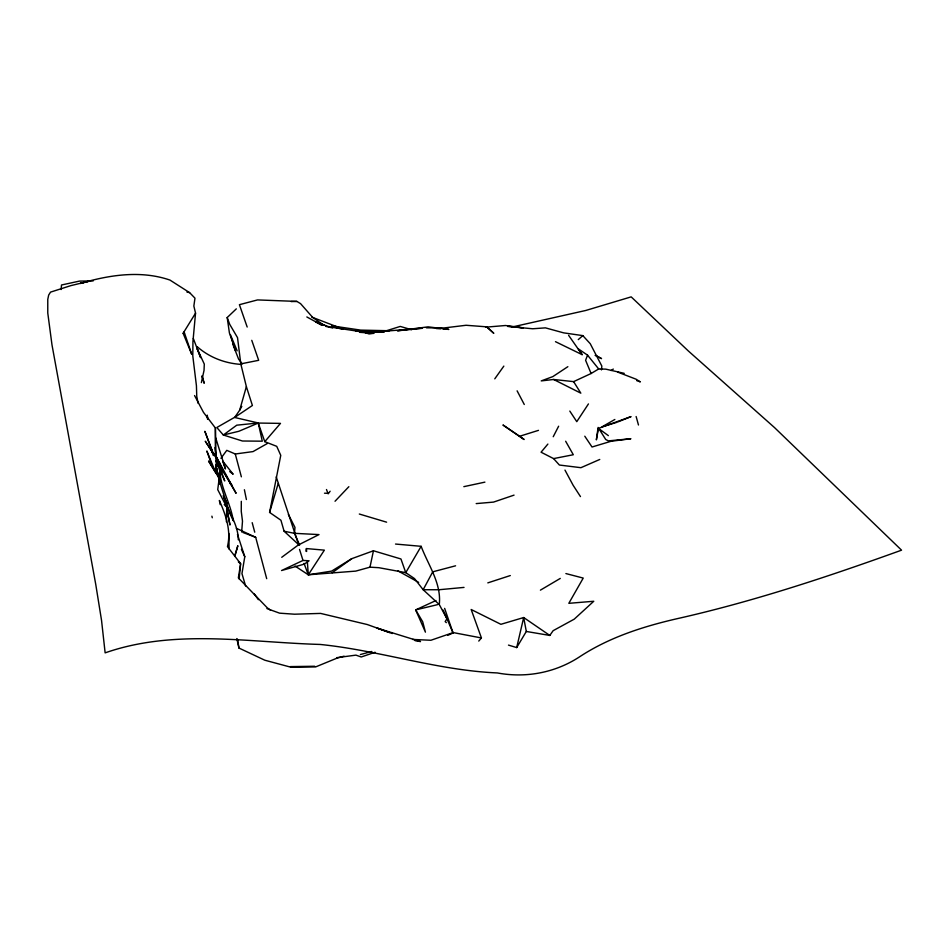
<?xml version="1.0" encoding="UTF-8"?>
<svg xmlns="http://www.w3.org/2000/svg" width="949" height="949" viewBox="0 0 949 949"><rect width="100%" height="100%" fill="white"/><g stroke="black" fill="none" stroke-linecap="round" stroke-linejoin="round"><path stroke-width="1.42" d="M241.307 501.309L241.26 511.357L242.493 521.191L241.663 531.998M215.399 427.999L215.637 457.276L215.399 427.999L203.513 412.4L194.557 395.531M219.492 477.549L219.634 471.653L219.8 484.18M212.362 466.647L206.835 451L216.17 473.622L208.566 461.024L219.255 477.999L217.724 489.637L226.752 507.098L226.384 521.772M61.116 289.528L61.507 284.997L79.443 281.106L93.132 280.94M512.152 327.002L585.758 310.477L631.18 296.871L688.393 351.023L774.526 427.596L901.55 550.171C829.212 576.268 756.045 600.646 681.014 617.811C645.166 625.806 609.649 636.838 578.807 657.325C554.596 672.888 525.556 678.227 497.3 672.936C437.098 670.326 379.742 650.492 320.121 644.442C248.555 642.426 174.545 628.606 105.137 652.865L101.543 620.397L95.73 584.276L51.981 344.843L47.77 312.992L47.77 299.398L48.684 295.044L50.534 292.126L70.867 285.625L89.787 281.034L80.297 283.466C109.325 274.973 140.677 270.038 169.942 280.062L189.598 292.624L194.972 298.164L193.857 306.041L195.541 313.17L192.944 341.533L192.789 355.899L196.431 385.769L196.751 396.302L198.139 403.349M239.136 578.902L240.631 563.682L227.452 546.648C231.366 530.645 225.743 514.975 219.373 500.479L220.204 504.643M601.441 369.896L601.832 366.065L590.242 343.704L582.805 335.614L563.659 332.862L545.426 327.856L532.697 328.769L516.102 327.203M305.993 551.262L306.42 548.569L324.368 550.147L308.306 574.786L295.02 566.043M237.475 534.417L244.783 556.719L241.959 573.611L245.601 586.019M276.218 476.884L298.65 544.643L284.107 531.226L280.928 520.242L269.599 512.424L280.762 455.354L276.728 446.338L264.771 441.665L258.258 423.052L280.477 423.384L264.771 441.665M618.096 421.831L631.049 416.599L598.463 428.402L596.363 439.873L598.107 427.441L605.735 439.517L608.368 440.882L630.907 438.735L611.156 441.249L592.022 447.003L584.786 436.208M304.036 563.374L308.306 574.786L355.745 571.108L369.98 567.17L373.443 550.776L400.952 558.973L405.757 572.65L414.511 578.593L423.159 589.732L439.292 604.56L447.204 619.317L453.064 632.959L447.726 635.391M201.366 382.625L204.035 370.383L204.296 364.096L197.19 348.769L200.654 357.666L193.323 338.485M508.474 645.106L516.695 647.574L523.682 617.538L549.803 635.439L553.137 630.682L574.24 619.151L593.766 601.263L568.819 603.327L583.232 578.083L565.889 573.564M235.091 555.509L237.855 545.711L234.759 555.663M246.372 386.634L252.398 405.484L234.64 417.465L258.235 422.969L236.752 425.188L223.335 435.01L238.84 431.285L258.258 423.052L262.292 441.178L242.458 441.012L223.335 435.01L216.823 427.513L234.83 417.204L239.682 410.193L246.372 386.634L240.797 363.87L237.523 337.642L229.729 324.356L227.191 317.547L236.313 308.864M269.599 512.424L278.199 483.492M555.473 341.676L582.128 354.653L578.285 348.852L587.526 355.128L585.604 360.312L591.108 373.503L573.611 381.628L553.623 379.481L541.238 380.905L552.828 376.611L567.858 366.682M453.064 632.959L444.642 608.38M553.231 436.73L558.629 426.22M239.682 410.193L241.805 406.386M395.531 544.05L421.142 546.316L405.757 572.65L378.829 567.692L369.98 567.17M516.695 647.574L526.315 631.465L523.682 617.538L500.894 624.312L471.178 609.507L481.428 637.953L478.759 641.073M195.541 313.17L183.121 333.289L191.757 354.38L184.094 331.877M447.359 618.143L445.176 621.583L446.327 622.651M588.451 403.918L576.778 421.664L569.803 411.083M494.773 378.841L503.836 366.112M220.939 458.308L226.775 450.348L235.281 453.99L253.027 451.594L267.167 443.61M330.133 491.226L328.14 493.871L326.492 489.518M547.881 444.073L541.072 452.21L553.587 458.604L559.388 465.034L580.918 467.691L599.756 459.458M335.033 501.25L348.852 486.695M578.273 339.612L582.805 335.614M281.734 557.3L298.2 545.046L318.994 534.595L294.475 533.326L284.107 531.226M332.15 572.769L351.782 558.664L373.443 550.776M611.014 370.501L613.315 369.066M351.782 558.664L331.616 571.12L308.306 574.786L307.357 561.678M591.108 373.503L598.689 368.959L605.782 369.149L624.228 373.348M540.408 590.148L560.278 578.416M614.845 419.482L602.034 426.825L616.803 422.352M303.004 560.432L281.545 570.539L304.261 564.133L309.066 560.788L303.004 560.432L299.54 549.435M435.947 600.527L415.662 609.899L425.425 632.164L422.696 621.773L415.662 609.899L437.501 604.667M514.05 495.129L493.551 502.092L476.196 503.599M375.092 652.26L361.225 656.981L355.934 655.13L336.658 657.693M487.81 582.876L510.301 575.557M519.577 436.279L524.109 439.517L502.946 424.986L519.577 436.279L538.474 430.36M426.409 327.82L444.096 327.939L466.066 325.27L486.73 326.836L493.67 333.182L486.73 326.836M344.084 656.174L337.109 658.096L315.614 666.922L290.88 667.206L264.807 660.207L238.958 648.048L236.799 638.558M360.383 654.525L371.794 651.489M455.579 565.806L432.744 571.832L423.159 589.732L438.972 589.744L464.025 587.407M463.847 486.659L484.903 482.139M240.797 363.87L258.674 360.312L251.77 340.335M553.587 458.604L573.303 454.737L565.651 441.238M422.091 328.33L397.429 330.786L428.082 326.847L448.853 329.41L443.242 329.018M422.198 328.164L365.258 332.802M183.121 333.289L184.45 333.206M384.179 332.138L372.732 331.818M368.034 333.573L373.87 333.229L367.892 333.573M369.327 333.55L373.681 333.407M291.106 301.568L296.871 301.414L300.56 303.633L312.731 317.476L324.261 325.471L319.101 322.624M290.406 666.601L314.688 666.257M296.871 301.414L257.547 299.92L239.409 304.688L247.179 327.037M485.568 327.18L505.461 325.507L523.16 327.844L507.917 326.219M324.499 493.207L327.88 493.302M412.661 639.436L430.893 640.267L453.207 632.58L481.428 637.953M389.565 330.738L360.703 330.11L331.592 325.815M369.825 331.664L355.104 330.466L381.439 332.304L400.229 326.432L411.617 329.718M359.469 332.304L369.541 332.992L329.232 326.895L315.756 321.925L322.15 325.317L306.835 316.954M436.232 328.52L440.431 328.817M507.644 326.42L513.29 326.942M415.093 640.67L420.502 641.56L377.097 628.096L389.398 632.544M241.817 364.44C225.281 363.514 209.61 357.607 197.119 346.646M526.315 631.465L549.803 635.439M336.124 327.69L343.206 329.149L311.782 317.096M186.941 292.067L189.598 292.624M325.626 326.337L332.601 327.963M359.315 514.026L386.611 522.175M636.672 380.608L640.361 381.889L636.032 379.185L617.799 372.15M266.966 608.594L279.587 613.161L294.522 614.205L320.596 613.41L367.322 624.549L392.328 633.529M242.932 532.484L255.696 537.324L266.693 578.676M236.337 528.296L255.696 537.324M553.623 379.481L580.824 393.159L573.611 381.628M595.177 355.329L601.536 358.627L595.486 355.282M397.726 570.752L418.663 582.366M270.821 610.385L267.215 607.775L238.353 577.87L240.631 563.682L238.341 561.891M598.463 428.402L608.356 435.627M229.729 471.606L233.157 474.227L222.635 460.965L225.459 468.936L215.637 437.679M224.225 504.56L226.752 507.098M229.883 483.243L231.829 485.236L223.644 472.009M241.805 363.372L238.579 359.102L232.885 344.404M587.526 355.128L598.689 368.959M582.128 354.653L568.605 335.305M254.213 593.825L258.377 599.697M580.468 496.588L573.137 485.295L564.975 470.099M216.716 474.037L219.255 477.999M219.8 468.569L222.007 472.163L218.602 465.734M223.632 472.056L236.099 493.326L215.684 455.579M517.11 390.834L524.275 404.488M288.377 514.441L294.973 527.395L294.475 533.326L299.599 545.141M223.181 495.746L227.048 503.48L223.656 496.28M215.008 454.191L222.896 470.811L219.385 462.815L221.259 467.952M229.361 512.401L233.276 520.693C230.643 503.314 220.69 488.13 219.812 470.657L216.253 460.68L217.357 466.398L215.055 447.548M241.414 549.317L244.783 556.719M221.71 474.215L224.723 480.941L214.937 453.503M443.147 610.1L447.204 619.317M421.142 546.316C428.284 565.319 441.582 583.315 439.292 604.56M237.143 350.798L230.488 334.843L235.399 350.679M223.596 496.422C227.736 511.309 238.211 523.895 238.294 539.803M210.88 447.738L204.865 431.285L213.323 453.539L205.269 441.214L216.123 457.738L216.301 467.703L218.306 476.979L215.874 464.619M233.027 343.17L229.421 332.992L227.191 317.547M201.923 376.29L204.189 383.266L202.149 375.887M212.612 453.207L211.378 449.114L213.311 455.544M228.982 511.108L219.705 481.831L216.253 467.133M235.281 453.99L241.366 476.825M636.127 416.516L638.475 424.998M252.185 522.674L254.735 532.187M211.888 516.161L212.291 517.763M244.391 489.731L246.396 499.53M215.862 466.576L217.036 472.163L216.016 467.323L216.325 470.028M237.57 639.329L238.958 648.048M207.689 419.138L207.262 415.14L207.582 419.28M306.42 548.569L306.634 551.488M228.851 533.385L229.089 549.032M229.931 524.785L227.108 510.159L229.931 524.785"/></g></svg>
